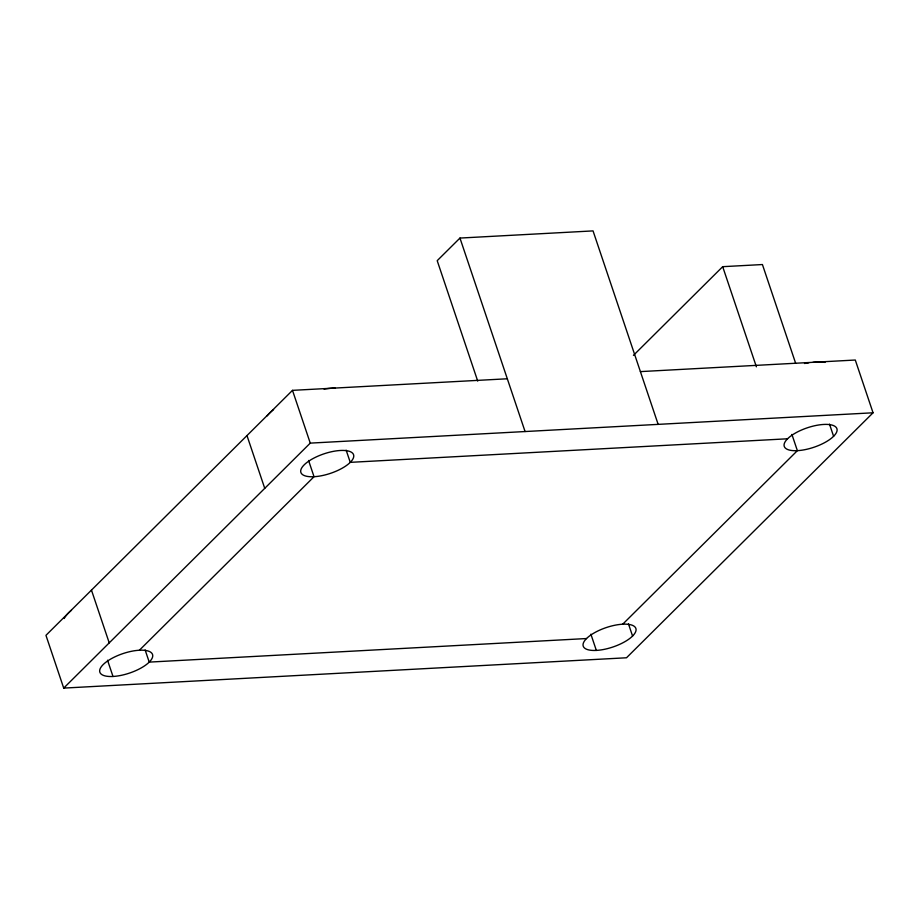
<?xml version="1.0" encoding="UTF-8"?>
<svg xmlns="http://www.w3.org/2000/svg" width="919" height="919" viewBox="0 0 919 919"><rect width="100%" height="100%" fill="white"/><g stroke="black" fill="none" stroke-linecap="round" stroke-linejoin="round"><path stroke-width="1.38" d="M507.311 378.777L292.495 390.357L45.95 635.339L63.71 688.101L626.505 657.774L873.05 412.792L855.29 360.03L640.394 371.609M658.153 424.371L593.042 230.899L459.959 238.067L437.203 260.674L477.719 381.098M63.71 688.101L310.254 443.119L873.05 412.792M139.389 650.238L314.034 476.708A27.788 10.281 -18.6 0 0 353.769 455.962A27.788 10.281 -18.6 0 0 313.873 458.11A27.788 10.281 -18.6 0 0 314.034 476.708L308.566 460.465M633.432 355.377L722.69 266.682L762.425 264.546L795.659 363.315M622.726 624.196L797.37 450.655A27.788 10.281 -18.6 0 0 837.106 429.92A27.788 10.281 -18.6 0 0 797.221 432.068A27.788 10.281 -18.6 0 0 797.37 450.655L791.902 434.423M787.537 438.788L350.254 462.349L346.153 450.172M586.506 638.544L149.223 662.105L145.122 649.928M829.501 424.13L833.602 436.307M722.69 266.682L756.394 366.807M628.47 623.886L632.571 636.063M459.959 238.067L525.071 431.539M590.883 634.179L596.339 650.411A27.788 10.281 -18.6 0 0 636.074 629.676A27.788 10.281 -18.6 0 0 596.19 631.824A27.788 10.281 -18.6 0 0 596.339 650.411M292.495 390.357L310.254 443.119M246.981 435.583L264.741 488.345M91.463 590.113L109.223 642.875M107.534 660.221L113.003 676.464A27.788 10.281 -18.6 0 0 152.738 655.718A27.788 10.281 -18.6 0 0 112.842 657.866A27.788 10.281 -18.6 0 0 113.003 676.464M267.107 415.905A47.937 17.725 -18.6 0 1 273.575 409.575M324.028 389.07A47.937 17.725 -18.6 0 1 335.113 388.117M804.504 363.487A47.937 17.725 -18.6 0 1 808.777 362.821M812.924 362.35A47.937 17.725 -18.6 0 1 825.067 362.385M64.169 618.51A47.937 17.725 -18.6 0 1 71.498 610.182"/></g></svg>
